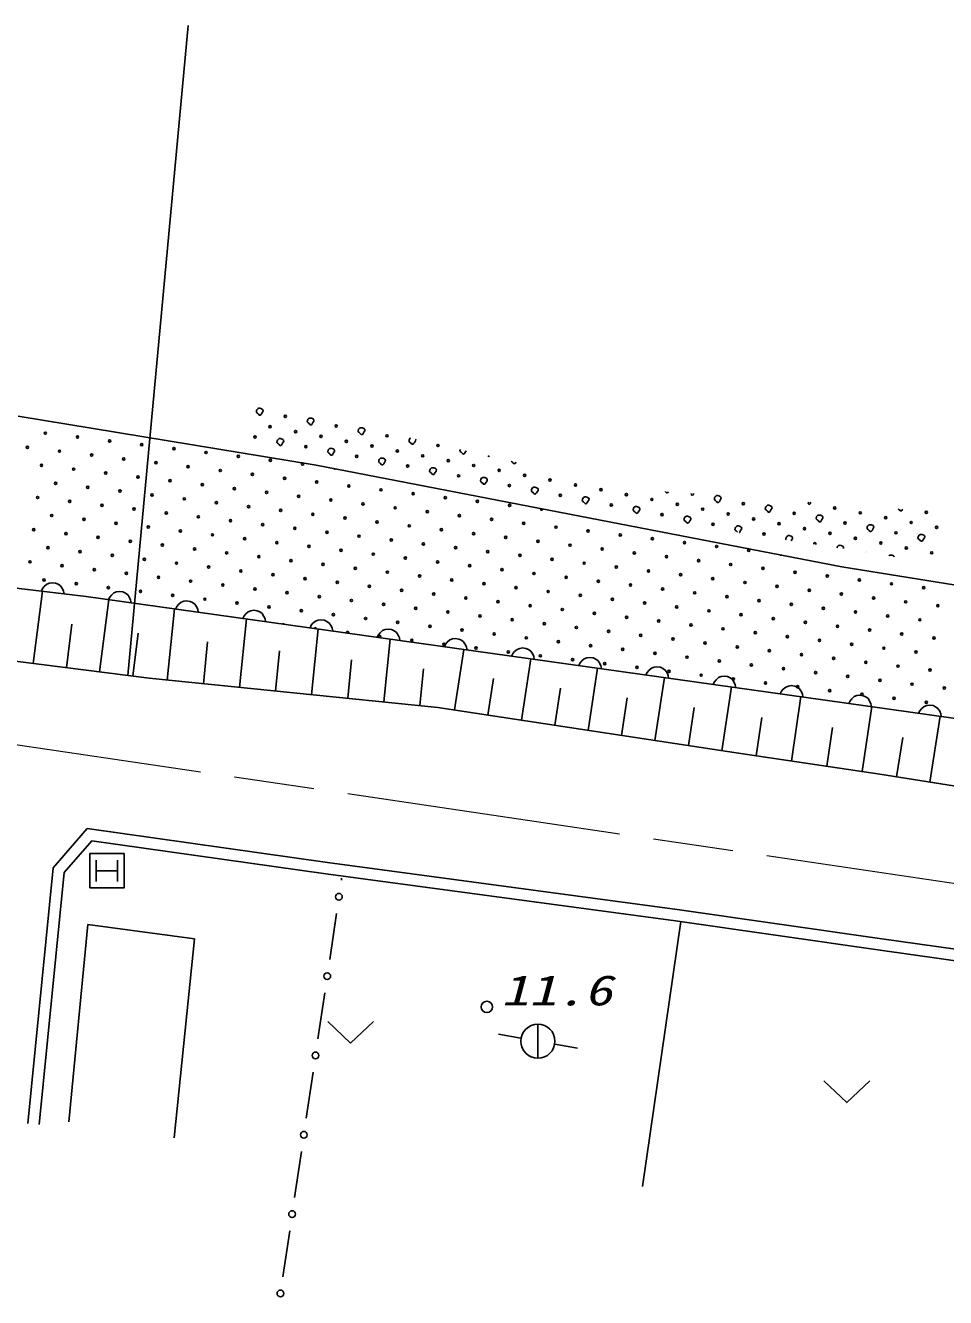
# Model space of a CAD drawing. Units: millimetres, scale not verified. Extents: x 40000 to 680000, y 20000 to 380000.
# Drawn here: x 472930 to 513116, y 268250 to 323776 of the extents above; entities that cross this region are included whole.
import ezdxf
from ezdxf.enums import TextEntityAlignment as Align

# ---------------------------------------------------------------- set-up
doc = ezdxf.new("R2010")
doc.units = ezdxf.units.MM
doc.header["$LTSCALE"] = 1000
doc.linetypes.add('CHAIN', pattern=[18.5, 12, -1.5, 3.5, -1.5])
for name, color, linetype, lineweight in [('M-BGD', 7, 'Continuous', 25), ('M-BGD-HTXT', 7, 'Continuous', 13), ('M-BMK', 2, 'CHAIN', 13), ('M-STR-STRC', 7, 'Continuous', 25)]:
    doc.layers.add(name, color=color, linetype=linetype, lineweight=lineweight)
doc.layers.add('M-BMK-SRVR', color=7, linetype='Continuous')
doc.styles.add('ＭＳ ゴシック', font='')
doc.styles.get('ＭＳ ゴシック').set_extended_font_data('MS Gothic')

# ---------------------------------------------------------------- blocks, each defined once
blk = doc.blocks.new('BUHIN38')
at = {"color": 7, "linetype": 'Continuous', "lineweight": 25}
blk.add_lwpolyline([(-498, -43), (-468, 75), (-417, 177), (-332, 295), (-227, 364), (-113, 409), (41, 423), (161, 398), (276, 348), (383, 247), (451, 155), (498, 43)], dxfattribs=at)
blk = doc.blocks.new('BUHIN39')
at = {"color": 7, "linetype": 'Continuous', "lineweight": 25}
blk.add_lwpolyline([(-498, -44), (-468, 74), (-417, 176), (-332, 294), (-228, 364), (-114, 409), (40, 423), (160, 398), (275, 348), (382, 247), (451, 155), (498, 44)], dxfattribs=at)
blk = doc.blocks.new('BUHIN40')
at = {"color": 7, "linetype": 'Continuous', "lineweight": 25}
blk.add_lwpolyline([(-497, -54), (-470, 65), (-421, 168), (-338, 288), (-235, 359), (-122, 407), (32, 423), (153, 401), (268, 353), (377, 255), (447, 164), (497, 54)], dxfattribs=at)
blk = doc.blocks.new('BUHIN41')
at = {"color": 7, "linetype": 'Continuous', "lineweight": 25}
blk.add_lwpolyline([(-1081, 237), (106, -458), (867, 688)], dxfattribs=at)
blk = doc.blocks.new('BUHIN46')
at = {"color": 7, "linetype": 'Continuous', "lineweight": 25}
for p, q in [((351, 562), (562, -351)), ((-562, 351), (-351, -562)), ((-457, -106), (457, 106))]:
    blk.add_line(p, q, dxfattribs=at)
blk.add_lwpolyline([(-561, -900), (-900, 561), (561, 900), (900, -561)], close=True, dxfattribs=at)
blk = doc.blocks.new('BUHIN93')
at = {"color": 7, "linetype": 'Continuous', "lineweight": 25}
blk.add_line((-168, 727), (168, -727), dxfattribs=at)
blk.add_circle((0, 0), 746, dxfattribs=at)
blk = doc.blocks.new('BUHIN94')
at = {"color": 7, "linetype": 'Continuous', "lineweight": 25}
blk.add_circle((0, 0), 149, dxfattribs=at)
blk = doc.blocks.new('BUHIN127')
at = {"color": 3, "linetype": 'Continuous', "lineweight": 25}
blk.add_circle((0, 0), 249, dxfattribs=at)

msp = doc.modelspace()

# ---------------------------------------------------------------- linework, layer by layer
at = {"layer": 'M-BGD'}
for p, q in [((472607, 306718), (485629, 304586)), ((491910, 305246), (491915, 305268)), ((485629, 304586), (508587, 300151)), ((475584, 298852), (446336, 302365)), ((508587, 300151), (522717, 297863)), ((473269, 295928), (473672, 299081)), ((507861, 294332), (475584, 298852)), ((476166, 295559), (476569, 298714)), ((479126, 295202), (479441, 298312)), ((474718, 295743), (474960, 297642)), ((482278, 294883), (482580, 297872)), ((463854, 297130), (478339, 295281)), ((477614, 295374), (477855, 297256)), ((485429, 294565), (485719, 297433)), ((480702, 295042), (480887, 296872)), ((488580, 294247), (488857, 296993)), ((491673, 293897), (492076, 296542)), ((483853, 294724), (484031, 296481)), ((487004, 294406), (487175, 296090)), ((494590, 293452), (494998, 296133)), ((490156, 294087), (490318, 295699)), ((497507, 293008), (497921, 295724)), ((478339, 295281), (490943, 294008)), ((493131, 293674), (493375, 295272)), ((496048, 293230), (496295, 294849)), ((500424, 292563), (500843, 295315)), ((503340, 292118), (503765, 294905)), ((498965, 292785), (499215, 294426)), ((506386, 291666), (506801, 294480)), ((532248, 290878), (507861, 294332)), ((490943, 294008), (504070, 292007)), ((501882, 292341), (502135, 294002)), ((509476, 291211), (509892, 294044)), ((504842, 291893), (505090, 293575)), ((512430, 290753), (512883, 293621)), ((507931, 291439), (508180, 293133)), ((510975, 290983), (511244, 292689)), ((504070, 292007), (510248, 291098)), ((510248, 291098), (520433, 289491)), ((474145, 287007), (475628, 288721)), ((474627, 286800), (475828, 288188)), ((475628, 288721), (486122, 287242)), ((475828, 288188), (486055, 286746)), ((486122, 287242), (501395, 285185)), ((473034, 275848), (474145, 287007)), ((473532, 275799), (474627, 286800)), ((486055, 286746), (501324, 284690)), ((486728, 286469), (486740, 286549)), ((486218, 283006), (486514, 285015)), ((501395, 285185), (510331, 283909)), ((474831, 275914), (475659, 284536)), ((475659, 284536), (480312, 283908)), ((499874, 273094), (501553, 284658)), ((501324, 284690), (510262, 283414)), ((480312, 283908), (479427, 275229)), ((510331, 283909), (517064, 282960)), ((510262, 283414), (516989, 282465)), ((485707, 279544), (486003, 281552)), ((494573, 279573), (493589, 279751)), ((496050, 279308), (497034, 279133)), ((485196, 276081), (485492, 278090)), ((484685, 272619), (484981, 274627)), ((484174, 269156), (484471, 271164))]:
    msp.add_line(p, q, dxfattribs=at)
for points in [[(483019, 306940), (483024, 306961), (483035, 306994), (483064, 307032), (483091, 307052), (483117, 307064), (483165, 307065), (483205, 307055), (483239, 307040), (483274, 307024), (483295, 307000), (483309, 306968), (483302, 306921), (483262, 306862), (483232, 306811), (483213, 306782), (483193, 306771), (483169, 306764), (483141, 306769), (483109, 306807), (483084, 306832), (483063, 306850), (483040, 306863), (483023, 306885), (483015, 306899), (483014, 306920)], [(485242, 306517), (485247, 306538), (485258, 306571), (485287, 306608), (485314, 306629), (485340, 306640), (485388, 306641), (485428, 306632), (485461, 306617), (485497, 306601), (485518, 306577), (485532, 306545), (485525, 306498), (485485, 306439), (485455, 306387), (485436, 306359), (485415, 306347), (485392, 306340), (485364, 306346), (485332, 306383), (485307, 306408), (485286, 306426), (485263, 306440), (485246, 306461), (485237, 306475), (485236, 306496)], [(487464, 306093), (487470, 306114), (487481, 306148), (487510, 306185), (487537, 306205), (487563, 306217), (487611, 306218), (487651, 306208), (487684, 306193), (487720, 306178), (487741, 306153), (487754, 306122), (487748, 306075), (487708, 306016), (487677, 305964), (487659, 305935), (487638, 305924), (487614, 305917), (487587, 305922), (487555, 305960), (487530, 305985), (487508, 306003), (487485, 306016), (487469, 306038), (487460, 306052), (487459, 306073)], [(483919, 305617), (483924, 305638), (483935, 305671), (483964, 305708), (483991, 305729), (484017, 305740), (484065, 305742), (484105, 305732), (484138, 305717), (484174, 305701), (484195, 305677), (484209, 305645), (484202, 305598), (484162, 305539), (484131, 305488), (484113, 305459), (484092, 305448), (484068, 305441), (484041, 305446), (484009, 305484), (483984, 305509), (483963, 305526), (483939, 305540), (483923, 305562), (483914, 305576), (483913, 305597)], [(486141, 305193), (486147, 305215), (486158, 305248), (486187, 305285), (486214, 305306), (486240, 305317), (486288, 305318), (486328, 305309), (486361, 305294), (486396, 305278), (486418, 305254), (486431, 305222), (486425, 305175), (486385, 305116), (486354, 305064), (486336, 305036), (486315, 305024), (486291, 305017), (486264, 305023), (486232, 305060), (486207, 305085), (486185, 305103), (486162, 305117), (486146, 305138), (486137, 305152), (486136, 305173)], [(488364, 304770), (488370, 304791), (488380, 304825), (488409, 304862), (488436, 304882), (488463, 304894), (488510, 304895), (488550, 304885), (488584, 304870), (488619, 304855), (488640, 304830), (488654, 304799), (488648, 304752), (488608, 304693), (488577, 304641), (488558, 304612), (488538, 304601), (488514, 304594), (488486, 304599), (488455, 304637), (488430, 304662), (488408, 304680), (488385, 304693), (488368, 304715), (488360, 304729), (488359, 304750)], [(490587, 304347), (490592, 304368), (490603, 304401), (490632, 304438), (490659, 304459), (490685, 304470), (490733, 304471), (490773, 304462), (490807, 304447), (490842, 304431), (490863, 304407), (490877, 304375), (490870, 304328), (490831, 304269), (490800, 304217), (490781, 304189), (490761, 304178), (490737, 304171), (490709, 304176), (490677, 304213), (490652, 304239), (490631, 304256), (490608, 304270), (490591, 304291), (490583, 304306), (490582, 304326)], [(492810, 303923), (492815, 303945), (492826, 303978), (492855, 304015), (492882, 304036), (492908, 304047), (492956, 304048), (492996, 304038), (493029, 304023), (493065, 304008), (493086, 303983), (493100, 303952), (493093, 303905), (493053, 303846), (493023, 303794), (493004, 303766), (492983, 303754), (492960, 303747), (492932, 303752), (492900, 303790), (492875, 303815), (492854, 303833), (492831, 303847), (492814, 303868), (492805, 303882), (492804, 303903)], [(495032, 303500), (495038, 303521), (495049, 303554), (495078, 303591), (495105, 303612), (495131, 303624), (495179, 303625), (495219, 303615), (495252, 303600), (495288, 303584), (495309, 303560), (495323, 303528), (495316, 303481), (495276, 303422), (495245, 303371), (495227, 303342), (495206, 303331), (495182, 303324), (495155, 303329), (495123, 303367), (495098, 303392), (495076, 303409), (495053, 303423), (495037, 303445), (495028, 303459), (495027, 303480)], [(497255, 303077), (497261, 303098), (497272, 303131), (497300, 303168), (497327, 303189), (497354, 303200), (497401, 303201), (497442, 303192), (497475, 303177), (497510, 303161), (497532, 303137), (497545, 303105), (497539, 303058), (497499, 302999), (497468, 302947), (497449, 302919), (497429, 302907), (497405, 302900), (497377, 302906), (497346, 302943), (497321, 302968), (497299, 302986), (497276, 303000), (497260, 303021), (497251, 303035), (497250, 303056)], [(503024, 303129), (503029, 303151), (503040, 303184), (503069, 303221), (503096, 303242), (503122, 303253), (503170, 303254), (503210, 303245), (503244, 303230), (503279, 303214), (503300, 303190), (503314, 303158), (503307, 303111), (503267, 303052), (503237, 303000), (503218, 302972), (503198, 302960), (503174, 302953), (503146, 302958), (503114, 302996), (503089, 303021), (503068, 303039), (503045, 303053), (503028, 303074), (503020, 303088), (503019, 303109)], [(499478, 302653), (499483, 302674), (499494, 302708), (499523, 302745), (499550, 302765), (499576, 302777), (499624, 302778), (499664, 302768), (499698, 302753), (499733, 302738), (499754, 302713), (499768, 302682), (499761, 302635), (499722, 302576), (499691, 302524), (499672, 302495), (499652, 302484), (499628, 302477), (499600, 302482), (499568, 302520), (499544, 302545), (499522, 302563), (499499, 302576), (499482, 302598), (499474, 302612), (499473, 302633)], [(505247, 302706), (505252, 302727), (505263, 302761), (505292, 302798), (505319, 302818), (505345, 302830), (505393, 302831), (505433, 302821), (505466, 302806), (505502, 302791), (505523, 302766), (505537, 302735), (505530, 302688), (505490, 302629), (505460, 302577), (505441, 302548), (505420, 302537), (505397, 302530), (505369, 302535), (505337, 302573), (505312, 302598), (505291, 302616), (505268, 302629), (505251, 302651), (505242, 302665), (505241, 302686)], [(501701, 302230), (501706, 302251), (501717, 302284), (501746, 302321), (501773, 302342), (501799, 302353), (501847, 302354), (501887, 302345), (501921, 302330), (501956, 302314), (501977, 302290), (501991, 302258), (501984, 302211), (501944, 302152), (501914, 302101), (501895, 302072), (501875, 302061), (501851, 302054), (501823, 302059), (501791, 302096), (501766, 302122), (501745, 302139), (501722, 302153), (501705, 302174), (501696, 302189), (501696, 302210)], [(507469, 302283), (507475, 302304), (507486, 302337), (507515, 302374), (507542, 302395), (507568, 302406), (507616, 302407), (507656, 302398), (507689, 302383), (507725, 302367), (507746, 302343), (507759, 302311), (507753, 302264), (507713, 302205), (507682, 302153), (507664, 302125), (507643, 302114), (507619, 302107), (507592, 302112), (507560, 302149), (507535, 302175), (507513, 302192), (507490, 302206), (507474, 302227), (507465, 302242), (507464, 302262)], [(509692, 301859), (509698, 301880), (509709, 301914), (509737, 301951), (509764, 301972), (509791, 301983), (509838, 301984), (509878, 301974), (509912, 301959), (509947, 301944), (509969, 301919), (509982, 301888), (509976, 301841), (509936, 301782), (509905, 301730), (509886, 301702), (509866, 301690), (509842, 301683), (509814, 301688), (509783, 301726), (509758, 301751), (509736, 301769), (509713, 301783), (509697, 301804), (509688, 301818), (509687, 301839)], [(511915, 301436), (511920, 301457), (511931, 301490), (511960, 301527), (511987, 301548), (512013, 301560), (512061, 301561), (512101, 301551), (512135, 301536), (512170, 301520), (512191, 301496), (512205, 301464), (512198, 301417), (512159, 301358), (512128, 301307), (512109, 301278), (512089, 301267), (512065, 301260), (512037, 301265), (512005, 301303), (511981, 301328), (511959, 301345), (511936, 301359), (511919, 301381), (511911, 301395), (511910, 301416)]]:
    msp.add_lwpolyline(points, close=True, dxfattribs=at)
for points in [[(489969, 305717), (489977, 305698), (489971, 305651), (489931, 305592), (489900, 305541), (489881, 305512), (489861, 305501), (489837, 305494), (489809, 305499), (489778, 305537), (489753, 305562), (489731, 305579), (489708, 305593), (489692, 305614), (489683, 305629), (489682, 305650), (489687, 305670)], [(489687, 305670), (489693, 305691), (489704, 305724), (489732, 305761), (489742, 305769)], [(492181, 305209), (492154, 305169), (492123, 305117), (492104, 305089), (492084, 305077), (492060, 305070), (492032, 305075), (492000, 305113), (491976, 305138), (491954, 305156), (491931, 305170), (491914, 305191), (491906, 305205), (491905, 305226), (491910, 305246)], [(494356, 304711), (494346, 304694), (494327, 304665), (494307, 304654), (494283, 304647), (494255, 304652), (494223, 304690), (494198, 304715), (494177, 304733), (494154, 304746), (494143, 304759)], [(501014, 303423), (500995, 303395), (500975, 303384), (500951, 303377), (500923, 303382), (500891, 303420), (500878, 303433)], [(511248, 302663), (511228, 302630), (511209, 302601), (511189, 302590), (511165, 302583), (511138, 302588), (511106, 302626), (511081, 302651), (511059, 302669), (511044, 302678)], [(504030, 301654), (504014, 301673), (503989, 301698), (503968, 301716), (503945, 301730), (503928, 301751), (503919, 301765), (503918, 301786), (503924, 301806)], [(503924, 301806), (503929, 301828), (503940, 301861), (503969, 301898), (503996, 301919), (504022, 301930), (504070, 301931), (504110, 301921), (504143, 301907), (504179, 301891), (504200, 301866), (504214, 301835), (504207, 301788), (504167, 301729), (504136, 301677), (504118, 301649), (504106, 301642)], [(506146, 301383), (506152, 301404), (506163, 301438), (506192, 301475), (506219, 301495), (506245, 301507), (506293, 301508), (506333, 301498), (506366, 301483), (506402, 301467), (506423, 301443), (506436, 301411), (506430, 301364), (506390, 301305), (506379, 301287)], [(506151, 301328), (506142, 301342), (506141, 301363), (506146, 301383)], [(508375, 300981), (508385, 301014), (508414, 301051), (508441, 301072), (508468, 301083), (508515, 301084), (508555, 301075), (508589, 301060), (508624, 301044), (508645, 301020), (508659, 300988), (508653, 300941)], [(510637, 300628), (510664, 300648), (510690, 300660), (510738, 300661), (510778, 300651), (510812, 300636), (510847, 300621), (510868, 300596), (510873, 300586)]]:
    msp.add_lwpolyline(points, dxfattribs=at)
for centre in [(484278, 306710), (473800, 305979), (483616, 306261), (484728, 306049), (486500, 306287), (473014, 305362), (475204, 305811), (476608, 305642), (478012, 305473), (482955, 305811), (485177, 305387), (485839, 305837), (486950, 305625), (488062, 305414), (488723, 305864), (490946, 305440), (474418, 305193), (475822, 305024), (477226, 304856), (479417, 305305), (480821, 305136), (482225, 304967), (483629, 304799), (487400, 304964), (489173, 305202), (490284, 304990), (473631, 304575), (475036, 304407), (476440, 304238), (478630, 304687), (480034, 304518), (481438, 304350), (485033, 304630), (489623, 304541), (491396, 304779), (492507, 304567), (493619, 304355), (474249, 303789), (477844, 304069), (479248, 303901), (480652, 303732), (482843, 304181), (484247, 304012), (485651, 303844), (491846, 304117), (494069, 303694), (494730, 304144), (495841, 303932), (496953, 303720), (473463, 303171), (475653, 303620), (477057, 303451), (478462, 303283), (482056, 303563), (483460, 303395), (484864, 303226), (487055, 303675), (488459, 303506), (489863, 303338), (491267, 303169), (496291, 303270), (498064, 303509), (499176, 303297), (474867, 303002), (476271, 302834), (477675, 302665), (479866, 303114), (481270, 302946), (482674, 302777), (484078, 302608), (486269, 303057), (487673, 302889), (489077, 302720), (492671, 303000), (494075, 302832), (498514, 302847), (500287, 303085), (501398, 302873), (502510, 302662), (504283, 302900), (508278, 302715), (474080, 302385), (475485, 302216), (476889, 302047), (479079, 302496), (480483, 302328), (481887, 302159), (485482, 302440), (486886, 302271), (488290, 302102), (490481, 302551), (491885, 302383), (493289, 302214), (494693, 302045), (500737, 302424), (503621, 302450), (504733, 302238), (505844, 302027), (506505, 302477), (508728, 302053), (509390, 302503), (510501, 302291), (511613, 302080), (512274, 302529), (473294, 301767), (474698, 301598), (478293, 301879), (479697, 301710), (481101, 301541), (483292, 301990), (484696, 301822), (486100, 301653), (487504, 301484), (489694, 301934), (491099, 301765), (492503, 301596), (496097, 301877), (497501, 301708), (498906, 301539), (502960, 302000), (505182, 301577), (506955, 301815), (508067, 301603), (510951, 301630), (512724, 301868), (473912, 300981), (476102, 301430), (477506, 301261), (478911, 301092), (480315, 300924), (482505, 301373), (483909, 301204), (485313, 301035), (488908, 301316), (490312, 301147), (491716, 300978), (493907, 301428), (495311, 301259), (496715, 301090), (498119, 300922), (500310, 301371), (501714, 301202), (503118, 301033), (509178, 301392), (510289, 301180), (511401, 300968), (473125, 300363), (475316, 300812), (476720, 300643), (478124, 300475), (481719, 300755), (483123, 300586), (484527, 300418), (486718, 300867), (488122, 300698), (489526, 300529), (490930, 300361), (493120, 300810), (494525, 300641), (495929, 300473), (499523, 300753), (500927, 300584), (502332, 300416), (504522, 300865), (512512, 300757), (474530, 300194), (475934, 300026), (477338, 299857), (479528, 300306), (480932, 300137), (482337, 299969), (483741, 299800), (485931, 300249), (487335, 300080), (488739, 299912), (492334, 300192), (493738, 300023), (495142, 299855), (497333, 300304), (498737, 300135), (500141, 299967), (501545, 299798), (503736, 300247), (505140, 300078), (506544, 299910), (473743, 299576), (475147, 299408), (476551, 299239), (478742, 299688), (480146, 299520), (481550, 299351), (485145, 299631), (486549, 299463), (487953, 299294), (490144, 299743), (491548, 299574), (492952, 299406), (494356, 299237), (496546, 299686), (497951, 299517), (499355, 299349), (502949, 299629), (504353, 299461), (505758, 299292), (507948, 299741), (509352, 299572), (510756, 299404), (477956, 299070), (479360, 298902), (480764, 298733), (482954, 299182), (484358, 299014), (485763, 298845), (489357, 299125), (490761, 298957), (492165, 298788), (495760, 299068), (497164, 298900), (498568, 298731), (500759, 299180), (502163, 299011), (503567, 298843), (507162, 299123), (508566, 298955), (509970, 298786), (512160, 299235), (482168, 298564), (483572, 298396), (484976, 298227), (487167, 298676), (488571, 298508), (489975, 298339), (491379, 298170), (493570, 298619), (494974, 298451), (496378, 298282), (499972, 298562), (501377, 298394), (502781, 298225), (504971, 298674), (506375, 298505), (507779, 298337), (509183, 298168), (511374, 298617), (512778, 298449), (486380, 298059), (487784, 297890), (489188, 297721), (492783, 298002), (494187, 297833), (495591, 297664), (497782, 298113), (499186, 297945), (500590, 297776), (501994, 297607), (504185, 298056), (505589, 297888), (506993, 297719), (510588, 298000), (511992, 297831), (490593, 297553), (491997, 297384), (493401, 297215), (494805, 297047), (496995, 297496), (498400, 297327), (499804, 297158), (503398, 297439), (504802, 297270), (506207, 297101), (508397, 297550), (509801, 297382), (511205, 297213), (512609, 297044), (489806, 296935), (491210, 296766), (492614, 296597), (496209, 296878), (497613, 296709), (499017, 296541), (501208, 296990), (502612, 296821), (504016, 296652), (505420, 296484), (507611, 296933), (509015, 296764), (510419, 296595), (494019, 296429), (495423, 296260), (496827, 296091), (498231, 295923), (500421, 296372), (501826, 296203), (503230, 296035), (506824, 296315), (508228, 296146), (509633, 295978), (511823, 296427), (499635, 295754), (501039, 295586), (502443, 295417), (504634, 295866), (506038, 295697), (507442, 295529), (508846, 295360), (511037, 295809), (512441, 295640), (503847, 295248), (505252, 295080), (506656, 294911), (510250, 295191), (511654, 295023), (513059, 294854), (508060, 294742), (509464, 294574), (510868, 294405), (512272, 294236)]:
    msp.add_circle(centre, 49.8, dxfattribs=at)
for centre, start, end in [((493169, 305017), 208.7707, 305.4), ((486437, 304461), 207.3502, 310.7835), ((502060, 303323), 149.3583, 22.1405), ((495480, 302663), 145.5251, 12.6086), ((507167, 302926), 123.3576, 48.1412), ((507405, 301153), 319.6482, 202.6152), ((505926, 300696), 206.3637, 311.77), ((509628, 300730), 77.9087, 84.3547), ((484190, 297609), 39.7589, 124.2975), ((485594, 297441), 2.5857, 161.4708), ((486998, 297272), 330.0935, 193.9629), ((488402, 297103), 283.5435, 240.5129)]:
    msp.add_arc(centre, 49.8, start, end, dxfattribs=at)
at = {"layer": 'M-BMK'}
msp.add_line((468709, 292954), (565048, 278724), dxfattribs=at)
at = {"layer": 'M-STR-STRC'}
msp.add_line((477407, 295400), (480036, 323776), dxfattribs=at)

# ---------------------------------------------------------------- block references
at = {"layer": 'M-BGD', "rotation": 346.962}
for name, p in [('BUHIN40', (474122, 299027)), ('BUHIN39', (477051, 298646)), ('BUHIN39', (479985, 298235)), ('BUHIN39', (482920, 297824)), ('BUHIN39', (485854, 297414)), ('BUHIN39', (488788, 297003)), ('BUHIN39', (491722, 296592)), ('BUHIN39', (494657, 296181)), ('BUHIN39', (497591, 295770)), ('BUHIN39', (500525, 295359)), ('BUHIN39', (503459, 294948)), ('BUHIN39', (506393, 294537)), ('BUHIN38', (509385, 294116)), ('BUHIN38', (512433, 293684)), ('BUHIN46', (476487, 286877)), ('BUHIN94', (486621, 285742)), ('BUHIN94', (486110, 282279)), ('BUHIN41', (487130, 279829)), ('BUHIN93', (495311, 279439)), ('BUHIN94', (485599, 278817)), ('BUHIN41', (508802, 277231)), ('BUHIN94', (485089, 275354)), ('BUHIN94', (484578, 271892)), ('BUHIN94', (484067, 268429))]:
    msp.add_blockref(name, p, dxfattribs=at)
at = {"layer": 'M-BMK-SRVR', "rotation": 346.962}
msp.add_blockref('BUHIN127', (493082, 280935), dxfattribs=at)

# ---------------------------------------------------------------- texts
at = {"layer": 'M-BGD-HTXT', "style": 'ＭＳ ゴシック', "oblique": 15, "width": 1.35}
msp.add_text('11.6', height=1320, dxfattribs=at).set_placement((493709, 280606), align=Align.BOTTOM_LEFT)

doc.saveas('drawing.dxf')
